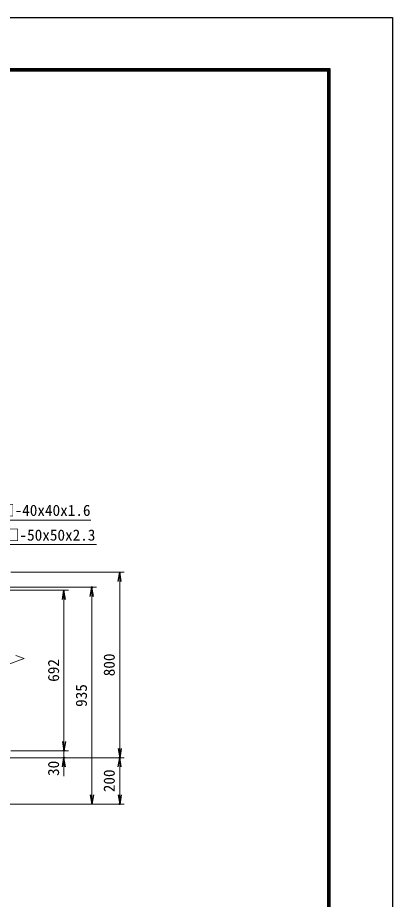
# Model space of a CAD drawing. Units: millimetres, scale not verified. Extents: x -4200 to 4200, y -2970 to 2970.
# Drawn here: x 2586 to 4200, y -834 to 2970 of the extents above; entities that cross this region are included whole.
import ezdxf
from ezdxf.enums import TextEntityAlignment as Align

# ---------------------------------------------------------------- set-up
doc = ezdxf.new("R2010")
doc.units = ezdxf.units.MM
doc.header["$LTSCALE"] = 10
doc.header["$PDMODE"] = 32
doc.header["$PDSIZE"] = 5
for name, color, linetype, lineweight in [('0-0_D-STR-TXT', 7, 'Continuous', 13), ('0-5_D-STR-DIM', 7, 'Continuous', 13), ('0-6_0', 7, 'Continuous', 25), ('0-7_Defpoints', 6, 'Continuous', 25), ('0-B_D-STR2', 7, 'Continuous', 13), ('0-F_D-TTL', 7, 'Continuous', 25)]:
    doc.layers.add(name, color=color, linetype=linetype, lineweight=lineweight)
doc.styles.add('ＭＳ ゴシック', font='')
doc.styles.get('ＭＳ ゴシック').set_extended_font_data('MS Gothic')

# ---------------------------------------------------------------- blocks, each defined once
blk = doc.blocks.new('_Open')
at = {"layer": '0-6_0'}
blk.add_line((-10, 1.667), (0, 0), dxfattribs=at)
blk.add_lwpolyline([(-10, -1.667), (0, 0), (-10, 0)], dxfattribs=at)

msp = doc.modelspace()

# ---------------------------------------------------------------- linework, layer by layer
at = {"layer": '0-0_D-STR-TXT'}
for points in [[(2901.55, 802.14), (2330.96, 802.14), (2146.21, 511.89)], [(2925.96, 697.52), (2355.37, 697.52), (2232.78, 512.29)]]:
    msp.add_lwpolyline(points, dxfattribs=at)
at = {"layer": '0-5_D-STR-DIM'}
for p, q in [((2556.86, 577.68), (3045.12, 577.68)), ((3025.12, 537.68), (3025.12, -182.31)), ((2143.7, 499.69), (2805.12, 499.69)), ((2240.65, 512.68), (2925.12, 512.68)), ((2785.12, 459.69), (2785.12, -152.32)), ((2905.12, -382.31), (2905.12, 472.68)), ((2785.12, -152.32), (2785.12, -112.32)), ((2340.73, -222.31), (3045.12, -222.31)), ((2340.73, -222.31), (3045.12, -222.31)), ((2340.73, -222.31), (2805.12, -222.31)), ((2556.86, -192.32), (2805.12, -192.32)), ((2556.86, -192.32), (2805.12, -192.32)), ((2785.12, -192.32), (2785.12, -222.31)), ((2785.12, -262.31), (2785.12, -302.31)), ((3025.12, -262.31), (3025.12, -382.31)), ((2240.73, -422.31), (2925.12, -422.31)), ((2240.73, -422.31), (3045.12, -422.31))]:
    msp.add_line(p, q, dxfattribs=at)
at = {"layer": '0-7_Defpoints'}
for p in [(2905.12, 512.68), (2785.12, -192.32), (2785.12, -222.31), (3025.12, -222.31), (3025.12, -422.31)]:
    msp.add_point(p, dxfattribs=at)
at = {"layer": '0-B_D-STR2'}
for p, q in [((2542.87, 179.86), (2613.34, 205.51)), ((2613.34, 205.51), (2578.11, 218.34))]:
    msp.add_line(p, q, dxfattribs=at)
at = {"layer": '0-F_D-TTL', "color": 2}
msp.add_lwpolyline([(-4200, 2970), (4200, 2970), (4200, -2970), (-4200, -2970)], close=True, dxfattribs=at)
at = {"layer": '0-F_D-TTL'}
for points in [[(-3930, 2750), (3930, 2750), (3930, -2750), (-3930, -2750)], [(-3927.5, 2747.5), (3927.5, 2747.5), (3927.5, -2747.5), (-3927.5, -2747.5)], [(-3925, 2745), (3925, 2745), (3925, -2745), (-3925, -2745)], [(-3922.5, 2742.5), (3922.5, 2742.5), (3922.5, -2742.5), (-3922.5, -2742.5)], [(-3920, 2740), (3920, 2740), (3920, -2740), (-3920, -2740)]]:
    msp.add_lwpolyline(points, close=True, dxfattribs=at)

# ---------------------------------------------------------------- block references
at = {"layer": '0-5_D-STR-DIM', "xscale": 4, "yscale": 4}
for p, rotation in [((3025.12, 577.68), 90), ((2785.12, 499.69), 90), ((2905.12, 512.68), 90), ((2785.12, -192.32), 270), ((2785.12, -192.32), 270), ((3025.12, -222.31), 270), ((2785.12, -222.31), 90), ((3025.12, -222.31), 90), ((2905.12, -422.31), 270), ((3025.12, -422.31), 270)]:
    msp.add_blockref('_Open', p, dxfattribs=dict(at, rotation=rotation))

# ---------------------------------------------------------------- texts
at = {"layer": '0-0_D-STR-TXT', "style": 'ＭＳ ゴシック'}
for s, p in [('縦枠 □-40x40x1.6', (2342.87, 806.23)), ('門柱 □-50x50x2.3', (2363.98, 699.47))]:
    msp.add_text(s, height=48.09, dxfattribs=at).set_placement(p, align=Align.BOTTOM_LEFT)
at = {"layer": '0-5_D-STR-DIM', "style": 'ＭＳ ゴシック'}
for s, p in [('692', (2778.37, 104.96)), ('800', (3018.37, 128.81)), ('935', (2898.37, -3.29)), ('30', (2778.37, -301.27)), ('200', (3018.37, -371.31))]:
    msp.add_text(s, height=48.09, rotation=90, dxfattribs=at).set_placement(p, align=Align.BOTTOM_LEFT)

doc.saveas('drawing.dxf')
